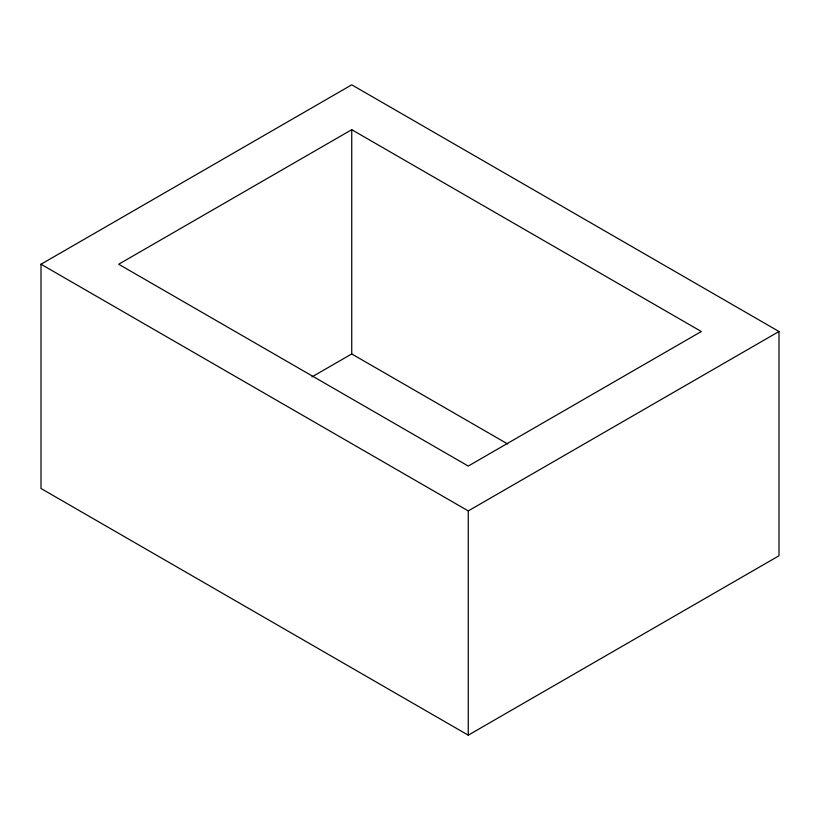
<?xml version="1.0" encoding="UTF-8"?>
<svg xmlns="http://www.w3.org/2000/svg" width="820" height="820" viewBox="0 0 820 820"><rect width="100%" height="100%" fill="white"/><g stroke="black" fill="none" stroke-linecap="round" stroke-linejoin="round"><path stroke-width="1.23" d="M41 264.235L351.739 84.829L779 331.505L779 555.765L468.261 735.171L41 488.494L41 264.235L468.261 510.911L779 331.505M351.739 129.683L118.685 264.235L468.261 466.057L701.315 331.505L351.739 129.683L351.739 353.943L507.723 443.999M311.979 376.892L351.739 353.943M468.261 510.911L468.261 735.171"/></g></svg>
